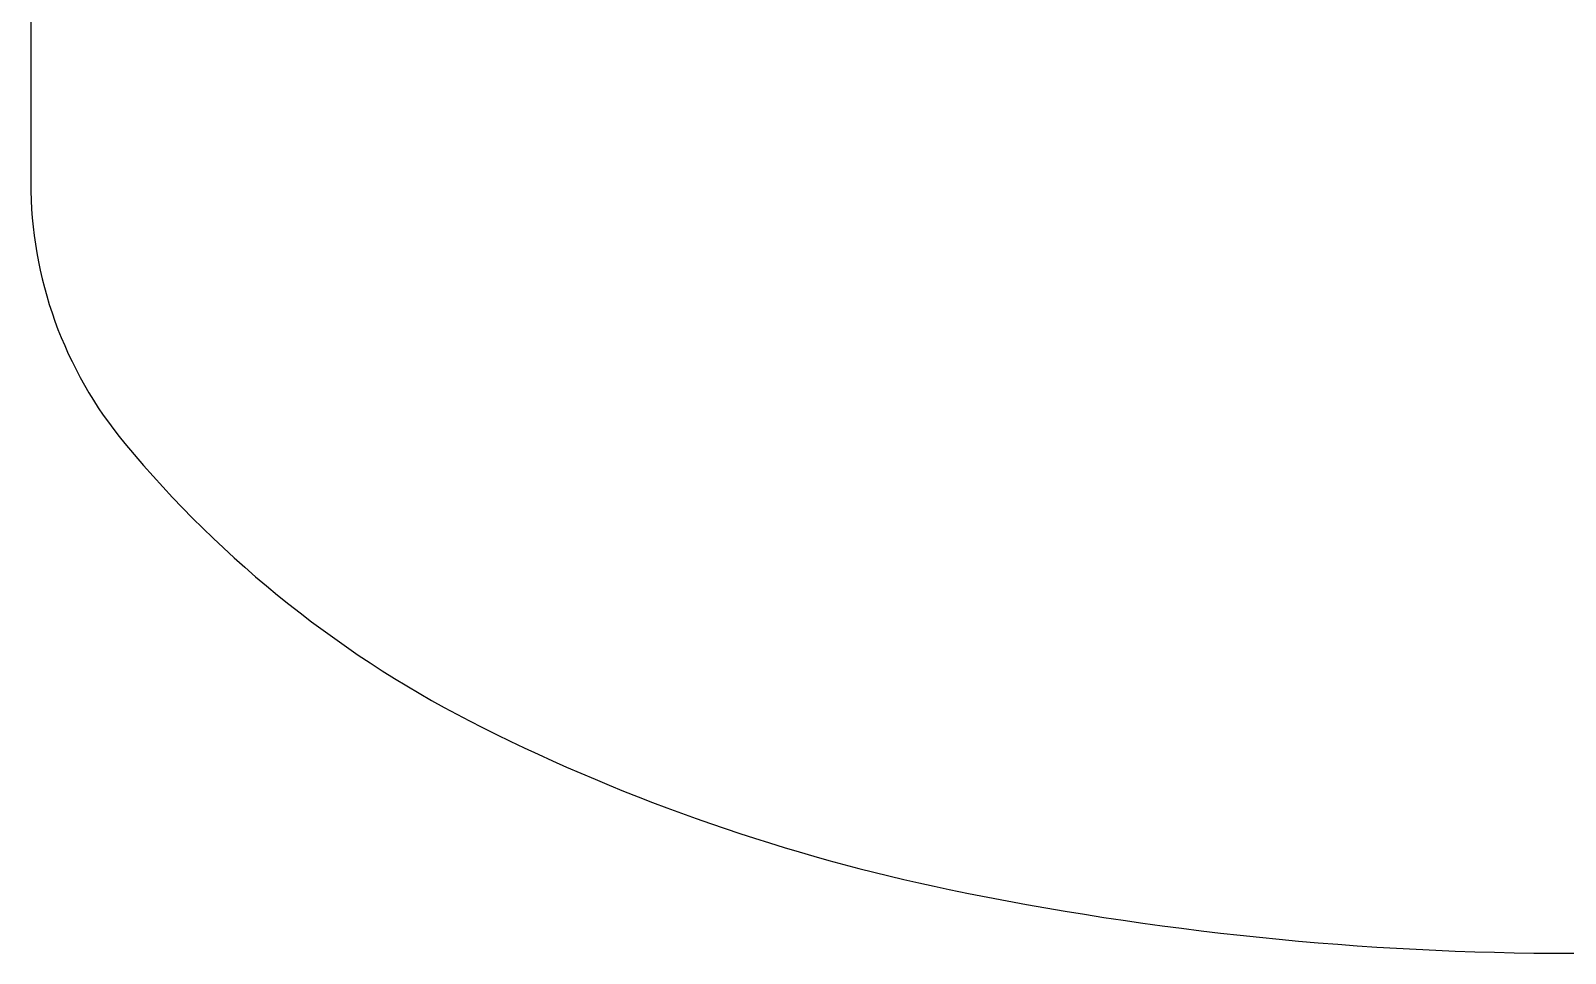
# Model space of a CAD drawing. Extents: x -0.12 to 1.45, y -0.46 to 0.49.
# Drawn here: x 0.3634 to 0.6619, y -0.455 to -0.2756 of the extents above; entities that cross this region are included whole.
import ezdxf
from ezdxf.enums import TextEntityAlignment as Align

# ---------------------------------------------------------------- set-up
doc = ezdxf.new("R2010")
doc.units = 0
doc.layers.get('0').update_dxf_attribs({"linetype": 'CONTINUOUS'})
doc.layers.add('ASHADE', color=7, linetype='CONTINUOUS')
doc.styles.add('ASHADE', font='simplex.shx', dxfattribs={"height": 0.2})

# ---------------------------------------------------------------- blocks, each defined once
blk = doc.blocks.new('RM_SDB')
at = {"layer": 'ASHADE', "color": 7, "linetype": 'CONTINUOUS'}
blk.add_lwpolyline([(-0.3, -0.18), (-0.3, -0.325, 0.174705), (-0.28169, -0.37581, 0.104203), (-0.21213, -0.43107, 0.064948), (-0.12133, -0.46257, 0.051099), (0, -0.475, 0.03256), (0.07767, -0.46994), (0.07767, -0.18)], format="xyb", dxfattribs=at)
at = {"layer": 'ASHADE', "color": 1, "linetype": 'CONTINUOUS', "style": 'ASHADE'}
blk.add_attdef('NAME', text='', height=0.2, dxfattribs=at).set_placement((0, -0.15), align=Align.CENTER)
at = {"layer": 'ASHADE', "color": 7, "linetype": 'CONTINUOUS', "flags": 1}
for tag, p in [('COLOR', (-0.15, -0.19)), ('OPACITY', (-0.15, -0.205)), ('SURFACE', (-0.15, -0.22)), ('SURF1', (-0.15, -0.235)), ('SURF2', (-0.15, -0.25)), ('SURF3', (-0.15, -0.265)), ('SURF4', (-0.15, -0.28)), ('SHADINGRATE', (-0.15, -0.295)), ('DISPLACEMENT', (-0.15, -0.31)), ('DISP1', (-0.15, -0.325)), ('DISP2', (-0.15, -0.34)), ('DISP3', (-0.15, -0.355)), ('DISP4', (-0.15, -0.37)), ('DBOUND', (-0.15, -0.385)), ('SMOOTH', (-0.15, -0.4)), ('ATMOSPHERE', (-0.15, -0.415)), ('ATMO1', (-0.15, -0.43024)), ('ATMO2', (-0.15, -0.44524)), ('ATMO3', (-0.15, -0.46024)), ('ATMO4', (-0.15, -0.47524)), ('TCOORD', (-0.15, -0.49))]:
    blk.add_attdef(tag, p, '', height=0.01, dxfattribs=at)
at = {"layer": 'ASHADE', "color": 1, "linetype": 'CONTINUOUS', "style": 'ASHADE'}
blk.add_attdef('ACADCOLOR', (0.23, -0.475), '', height=0.1, dxfattribs=at)
blk = doc.blocks.new('02ZFMA07')
at = {"layer": 'ASHADE'}
blk.add_blockref('RM_SDB', (0, 0), dxfattribs=at)
blk.add_blockref('RM_SDB', (0, 0), dxfattribs=at)
blk.add_blockref('RM_SDB', (0, 0), dxfattribs=at)
blk.add_blockref('RM_SDB', (0, 0), dxfattribs=at)

msp = doc.modelspace()

# ---------------------------------------------------------------- block references
at = {"color": 0, "linetype": 'CONTINUOUS'}
msp.add_blockref('02ZFMA07', (0.66343, 0.01995, 0.1062), dxfattribs=at)

doc.saveas('drawing.dxf')
